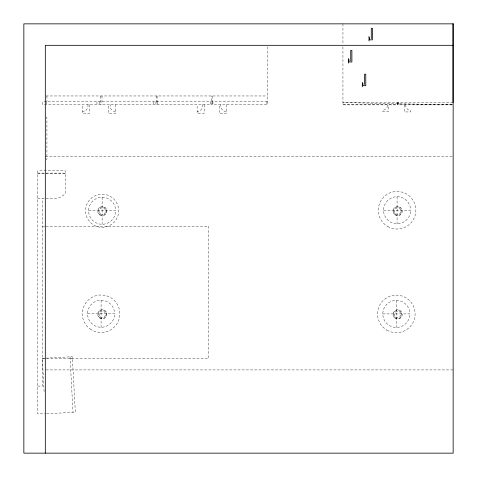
<?xml version="1.0" encoding="UTF-8"?>
<svg xmlns="http://www.w3.org/2000/svg" width="477" height="477" viewBox="0 0 477 477"><rect width="100%" height="100%" fill="white"/><g stroke="black" fill="none" stroke-linecap="round" stroke-linejoin="round"><path stroke-width="0.36" stroke-dasharray="2.38 1.79" d="M44.111 391.641L42.31 358.346L45.226 358.191M45.953 358.149L72.319 356.724L75.33 412.211L46.042 413.797M70.095 358.346L72.403 358.227M46.054 95.96L267.269 95.96M267.269 101.708L42.614 101.708L42.614 104.594L211.782 104.594L211.782 95.96M453.001 102.579L342.939 102.555L452.786 104.868L398.402 104.868L398.402 102.555M343.005 104.529L397.299 104.529M452.786 104.529L398.492 104.529L398.492 102.555M45.852 117.616L46.931 117.616L46.931 159.235L45.852 159.235M45.315 156.295L452.405 156.295M37.683 173.121L65.432 173.121M37.683 173.789L65.432 173.789M37.683 198.539L55.97 198.539A14.757 14.757 0 0 0 65.432 193.215L65.432 170.796L37.683 170.796L37.683 413.839L45.315 413.839M383.55 210.244L410.631 210.244A13.541 13.541 0 0 0 390.317 198.515A13.541 13.541 0 0 0 390.317 221.966A13.541 13.541 0 0 0 410.631 210.244M88.591 210.762L115.672 210.762A13.541 13.541 0 0 0 95.364 199.04A13.541 13.541 0 0 0 95.364 222.491A13.541 13.541 0 0 0 115.672 210.762M42.31 226.283L45.279 226.283M46.025 226.283L208.777 226.283L208.777 358.346L45.965 358.346M87.541 313.759L114.623 313.759A13.541 13.541 0 0 0 94.315 302.03A13.541 13.541 0 0 0 94.315 325.481A13.541 13.541 0 0 0 114.623 313.759M382.787 313.908L409.868 313.908A13.541 13.541 0 0 0 389.554 302.185A13.541 13.541 0 0 0 389.554 325.636A13.541 13.541 0 0 0 409.868 313.908M42.31 358.346L45.232 358.346M46.06 369.919L453.15 369.919M37.683 386.096L42.31 386.096L42.31 198.539M70.012 356.85L73.017 412.337M404.484 104.868L404.484 111.946L410.697 111.946L410.697 110.789A5.885 5.885 0 0 1 405.641 104.868M397.609 102.555L397.609 104.868L342.939 104.868L342.939 46.8M397.317 102.555L397.317 104.868M397.091 196.703L397.091 223.785M396.327 300.367L396.327 327.449M342.939 23.85L342.939 44.576M267.269 46.8L267.269 104.594L212.551 104.594L212.551 101.708M266.905 101.708L266.905 104.594M226.223 104.594L226.223 113.413L219.193 113.413L219.193 104.594M212.915 101.708L212.915 104.594M212.187 95.96L212.187 101.708M210.262 101.708L210.262 104.594M204.168 104.594L204.168 113.413L197.138 113.413L197.138 104.594M157.422 101.708L157.422 104.594M157.1 95.96L157.1 101.708M156.295 95.96L156.289 104.594M155.907 101.708L155.907 104.594M153.618 101.708L153.618 104.594M115.535 104.594L115.535 113.413L108.506 113.413L108.506 104.594M102.132 197.222L102.132 224.303M102.018 95.96L101.935 104.594M101.082 300.218L101.082 327.3M100.802 95.96L100.802 104.594M99.258 101.708L99.258 104.594M96.974 101.708L96.974 104.594M89.581 104.594L89.581 113.413L82.551 113.413L82.551 104.594M46.931 95.96L46.931 101.708M46.448 101.708L46.448 104.594M202.492 104.594A5.67 5.67 0 0 1 197.138 111.594M87.905 104.594A5.67 5.67 0 0 1 82.551 111.594M115.535 111.594A5.67 5.67 0 0 1 110.181 104.594M226.223 111.594A5.67 5.67 0 0 1 220.869 104.594M387.527 105.5C387.568 108.16 384.993 110.08 382.524 110.306L382.524 111.248L388.672 111.248L388.672 105.5L387.527 105.5M90.046 328.951A18.782 18.782 0 0 0 119.763 315.72A18.782 18.782 0 0 0 93.444 296.599A18.782 18.782 0 0 0 90.046 328.951M386.93 330.179A18.782 18.782 0 0 0 415.109 313.908A18.782 18.782 0 0 0 386.93 297.642A18.782 18.782 0 0 0 386.93 330.179M387.694 226.509A18.782 18.782 0 0 0 415.872 210.244A18.782 18.782 0 0 0 387.694 193.972A18.782 18.782 0 0 0 387.694 226.509M93.838 225.132A16.588 16.588 0 0 0 118.719 210.762A16.588 16.588 0 0 0 93.838 196.399A16.588 16.588 0 0 0 93.838 225.132M394.813 214.751A4.627 4.627 0 0 0 402.242 211.758A4.627 4.627 0 0 0 395.934 206.821A4.627 4.627 0 0 0 394.813 214.751M395.057 214.441A4.233 4.233 0 0 0 401.855 211.699A4.233 4.233 0 0 0 396.077 207.185A4.233 4.233 0 0 0 395.057 214.441M395.654 213.678A3.261 3.261 0 0 0 400.895 211.567A3.261 3.261 0 0 0 396.441 208.085A3.261 3.261 0 0 0 395.654 213.678M394.813 318.07A4.627 4.627 0 0 0 402.242 315.076A4.627 4.627 0 0 0 395.934 310.139A4.627 4.627 0 0 0 394.813 318.07M395.057 317.76A4.233 4.233 0 0 0 401.855 315.017A4.233 4.233 0 0 0 396.077 310.503A4.233 4.233 0 0 0 395.057 317.76M395.654 316.996A3.261 3.261 0 0 0 400.895 314.886A3.261 3.261 0 0 0 396.441 311.403A3.261 3.261 0 0 0 395.654 316.996M99.454 214.751A4.627 4.627 0 0 0 106.878 211.758A4.627 4.627 0 0 0 100.569 206.821A4.627 4.627 0 0 0 99.454 214.751M99.693 214.441A4.233 4.233 0 0 0 106.49 211.699A4.233 4.233 0 0 0 100.719 207.185A4.233 4.233 0 0 0 99.693 214.441M100.289 213.678A3.261 3.261 0 0 0 105.53 211.567A3.261 3.261 0 0 0 101.082 208.085A3.261 3.261 0 0 0 100.289 213.678M99.454 317.926A4.627 4.627 0 0 0 106.878 314.927A4.627 4.627 0 0 0 100.569 309.996A4.627 4.627 0 0 0 99.454 317.926M99.693 317.616A4.233 4.233 0 0 0 106.49 314.874A4.233 4.233 0 0 0 100.719 310.36A4.233 4.233 0 0 0 99.693 317.616M100.289 316.853A3.261 3.261 0 0 0 105.53 314.742A3.261 3.261 0 0 0 101.082 311.26A3.261 3.261 0 0 0 100.289 316.853"/><path stroke-width="0.72" d="M453.001 45.315L45.315 45.315L45.315 453.15M453.001 23.85L453.001 102.579M371.297 38.697L371.297 28.292L372.454 28.292L372.454 39.853L369.562 39.853L369.562 37.54M368.983 36.383L368.983 41.01M364.619 84.542L364.619 74.144L365.776 74.144L365.776 85.699L362.89 85.699L362.89 83.392M362.311 82.235L362.311 86.856M350.738 60.812L350.738 50.407L351.889 50.407L351.889 61.968L349.003 61.968L349.003 59.655M348.425 58.498L348.425 63.119M453.15 23.85L23.85 23.85L23.85 453.15L453.15 453.15L453.15 23.85"/></g></svg>
